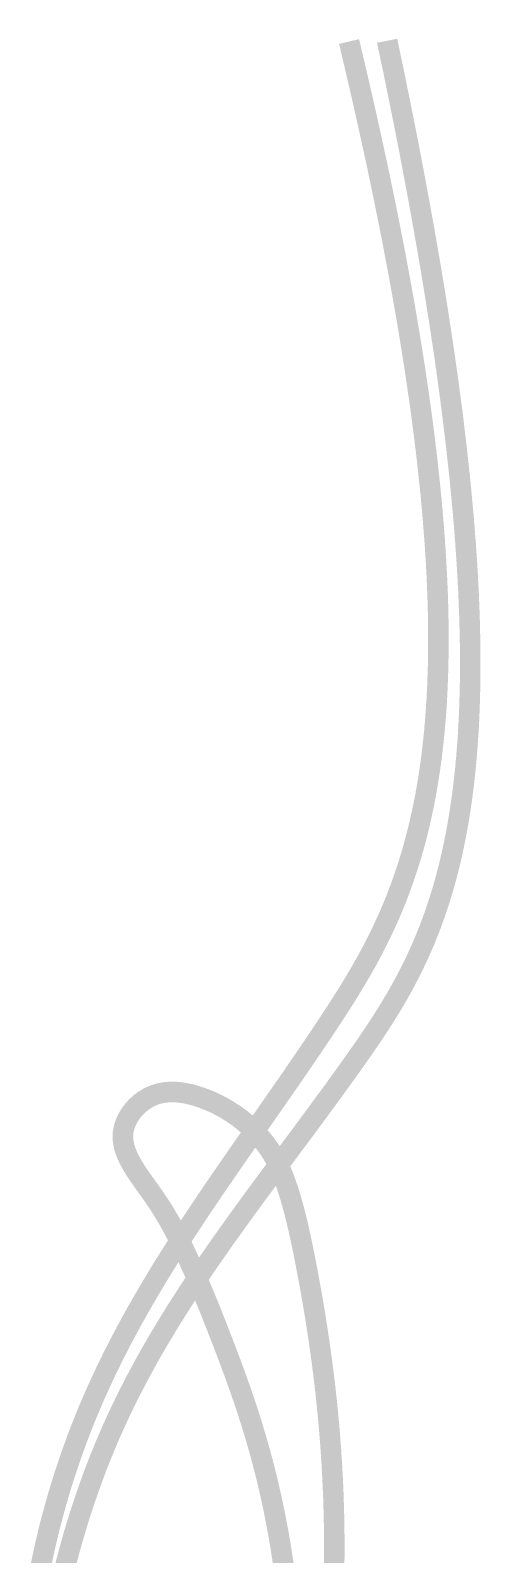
# Model space of a CAD drawing. Header units: inches. Extents: x 2832 to 8547, y -592 to 860.
# Drawn here: x 3587.83 to 3593.3, y 152.65 to 171.19 of the extents above; entities that cross this region are included whole.
import ezdxf

# ---------------------------------------------------------------- set-up
doc = ezdxf.new("R2010")
doc.units = ezdxf.units.IN
doc.header["$LTSCALE"] = 5
doc.header["$MEASUREMENT"] = 0
doc.layers.add('FORM', color=5, linetype='Continuous')

# ---------------------------------------------------------------- blocks, each defined once
blk = doc.blocks.new('VBA_LIFTING_SLING_A')
at = {"const_width": 0.25}
for points in [[(-1.604, 4.506), (-1.594, 4.545), (-1.584, 4.583), (-1.574, 4.621), (-1.564, 4.659), (-1.554, 4.698), (-1.543, 4.736), (-1.532, 4.774), (-1.522, 4.813), (-1.511, 4.851), (-1.5, 4.889), (-1.488, 4.927), (-1.477, 4.966), (-1.465, 5.004), (-1.454, 5.042), (-1.442, 5.08), (-1.43, 5.119), (-1.418, 5.157), (-1.405, 5.195), (-1.393, 5.233), (-1.38, 5.271), (-1.367, 5.309), (-1.354, 5.347), (-1.341, 5.385), (-1.328, 5.423), (-1.315, 5.461), (-1.301, 5.498), (-1.288, 5.536), (-1.274, 5.574), (-1.26, 5.611), (-1.246, 5.649), (-1.232, 5.686), (-1.217, 5.724), (-1.203, 5.761), (-1.188, 5.798), (-1.173, 5.835), (-1.158, 5.872), (-1.143, 5.909), (-1.128, 5.946), (-1.113, 5.983), (-1.097, 6.02), (-1.082, 6.056), (-1.074, 6.074), (-1.066, 6.093), (-1.058, 6.111), (-1.05, 6.129), (-1.042, 6.147), (-1.034, 6.165), (-1.018, 6.201), (-1.001, 6.238), (-0.985, 6.273), (-0.968, 6.309), (-0.952, 6.345), (-0.935, 6.381), (-0.918, 6.416), (-0.901, 6.452), (-0.884, 6.487), (-0.866, 6.522), (-0.849, 6.557), (-0.831, 6.593), (-0.814, 6.628), (-0.796, 6.662), (-0.778, 6.697), (-0.76, 6.732), (-0.742, 6.767), (-0.724, 6.801), (-0.705, 6.836), (-0.687, 6.87), (-0.668, 6.904), (-0.65, 6.938), (-0.631, 6.973), (-0.612, 7.007), (-0.593, 7.041), (-0.574, 7.075), (-0.555, 7.108), (-0.535, 7.142), (-0.516, 7.176), (-0.496, 7.21), (-0.477, 7.243), (-0.457, 7.277), (-0.437, 7.31), (-0.417, 7.343), (-0.397, 7.377), (-0.377, 7.41), (-0.357, 7.443), (-0.337, 7.476), (-0.316, 7.509), (-0.296, 7.542), (-0.275, 7.575), (-0.255, 7.608), (-0.234, 7.641), (-0.213, 7.674), (-0.192, 7.707), (-0.171, 7.739), (-0.15, 7.772), (-0.129, 7.805), (-0.108, 7.837), (-0.087, 7.87), (-0.065, 7.902), (-0.044, 7.935), (-0.022, 7.967), (-0.001, 7.999), (0.021, 8.032), (0.043, 8.064), (0.064, 8.096), (0.086, 8.128), (0.108, 8.16), (0.13, 8.193), (0.152, 8.225), (0.174, 8.257), (0.197, 8.289), (0.219, 8.321), (0.241, 8.353), (0.264, 8.385), (0.286, 8.417), (0.308, 8.449), (0.331, 8.481), (0.354, 8.513), (0.376, 8.544), (0.399, 8.576), (0.422, 8.608), (0.445, 8.64), (0.467, 8.672), (0.49, 8.704), (0.513, 8.735), (0.536, 8.767), (0.559, 8.799), (0.582, 8.831), (0.605, 8.863), (0.652, 8.926), (0.698, 8.99), (0.745, 9.053), (0.792, 9.117), (0.839, 9.18), (0.886, 9.244), (0.933, 9.307), (0.98, 9.371), (1.028, 9.435), (1.075, 9.499), (1.123, 9.563), (1.17, 9.627), (1.218, 9.691), (1.266, 9.755), (1.313, 9.819), (1.361, 9.884), (1.409, 9.949), (1.457, 10.013), (1.481, 10.046), (1.504, 10.078), (1.528, 10.111), (1.552, 10.144), (1.576, 10.176), (1.6, 10.209), (1.624, 10.242), (1.648, 10.274), (1.672, 10.307), (1.695, 10.34), (1.719, 10.373), (1.743, 10.406), (1.767, 10.439), (1.791, 10.472), (1.815, 10.506), (1.838, 10.539), (1.862, 10.572), (1.886, 10.605), (1.91, 10.639), (1.933, 10.672), (1.957, 10.706), (1.981, 10.74), (2.004, 10.773), (2.028, 10.807), (2.051, 10.841), (2.075, 10.875), (2.098, 10.91), (2.11, 10.927), (2.121, 10.944), (2.133, 10.961), (2.145, 10.979), (2.156, 10.996), (2.168, 11.014), (2.179, 11.031), (2.191, 11.049), (2.202, 11.066), (2.214, 11.084), (2.225, 11.101), (2.237, 11.119), (2.248, 11.137), (2.26, 11.155), (2.271, 11.173), (2.282, 11.191), (2.294, 11.209), (2.305, 11.227), (2.316, 11.245), (2.328, 11.263), (2.339, 11.282), (2.35, 11.3), (2.361, 11.319), (2.372, 11.337), (2.383, 11.356), (2.395, 11.375), (2.406, 11.393), (2.417, 11.412), (2.428, 11.431), (2.439, 11.45), (2.449, 11.469), (2.46, 11.489), (2.471, 11.508), (2.482, 11.527), (2.493, 11.547), (2.503, 11.566), (2.514, 11.586), (2.525, 11.606), (2.535, 11.626), (2.546, 11.646), (2.556, 11.666), (2.567, 11.686), (2.577, 11.706), (2.588, 11.727), (2.598, 11.747), (2.608, 11.768), (2.618, 11.788), (2.629, 11.809), (2.639, 11.83), (2.649, 11.851), (2.659, 11.872), (2.669, 11.894), (2.679, 11.915), (2.689, 11.937), (2.699, 11.958), (2.708, 11.98), (2.718, 12.002), (2.728, 12.024), (2.738, 12.046), (2.747, 12.068), (2.757, 12.091), (2.766, 12.113), (2.776, 12.136), (2.785, 12.159), (2.794, 12.182), (2.803, 12.205), (2.813, 12.228), (2.822, 12.252), (2.831, 12.275), (2.84, 12.299), (2.849, 12.323), (2.858, 12.347), (2.866, 12.371), (2.875, 12.395), (2.884, 12.419), (2.892, 12.444), (2.901, 12.469), (2.905, 12.481), (2.91, 12.494), (2.914, 12.506), (2.918, 12.519), (2.922, 12.531), (2.926, 12.544), (2.93, 12.557), (2.935, 12.569), (2.939, 12.582), (2.943, 12.595), (2.947, 12.608), (2.951, 12.621), (2.955, 12.633), (2.959, 12.646), (2.963, 12.659), (2.967, 12.672), (2.971, 12.686), (2.975, 12.699), (2.979, 12.712), (2.983, 12.725), (2.987, 12.738), (2.991, 12.752), (2.995, 12.765), (2.998, 12.778), (3.002, 12.792), (3.006, 12.805), (3.01, 12.819), (3.014, 12.832), (3.017, 12.846), (3.021, 12.86), (3.025, 12.873), (3.028, 12.887), (3.032, 12.901), (3.036, 12.915), (3.039, 12.929), (3.043, 12.943), (3.047, 12.956), (3.05, 12.971), (3.054, 12.985), (3.057, 12.999), (3.061, 13.013), (3.064, 13.027), (3.068, 13.041), (3.071, 13.056), (3.075, 13.07), (3.078, 13.084), (3.082, 13.099), (3.085, 13.113), (3.088, 13.128), (3.092, 13.142), (3.095, 13.157), (3.098, 13.172), (3.102, 13.187), (3.105, 13.201), (3.108, 13.216), (3.111, 13.231), (3.114, 13.246), (3.118, 13.261), (3.121, 13.276), (3.124, 13.291), (3.127, 13.306), (3.13, 13.321), (3.133, 13.337), (3.136, 13.352), (3.139, 13.367), (3.142, 13.383), (3.145, 13.398), (3.148, 13.414), (3.151, 13.429), (3.154, 13.445), (3.157, 13.461), (3.16, 13.476), (3.163, 13.492), (3.165, 13.508), (3.168, 13.524), (3.171, 13.54), (3.174, 13.556), (3.176, 13.572), (3.179, 13.588), (3.182, 13.604), (3.185, 13.62), (3.187, 13.636), (3.19, 13.653), (3.192, 13.669), (3.195, 13.685), (3.197, 13.702), (3.2, 13.718), (3.202, 13.735), (3.205, 13.752), (3.207, 13.768), (3.21, 13.785), (3.212, 13.802), (3.215, 13.819), (3.217, 13.836), (3.219, 13.853), (3.222, 13.87), (3.224, 13.887), (3.226, 13.904), (3.228, 13.921), (3.231, 13.939), (3.233, 13.956), (3.235, 13.973), (3.237, 13.991), (3.239, 14.008), (3.241, 14.026), (3.243, 14.043), (3.245, 14.061), (3.247, 14.079), (3.249, 14.097), (3.251, 14.115), (3.253, 14.133), (3.255, 14.151), (3.257, 14.169), (3.259, 14.187), (3.261, 14.205), (3.262, 14.223), (3.264, 14.241), (3.266, 14.26), (3.268, 14.278), (3.269, 14.297), (3.271, 14.315), (3.273, 14.334), (3.274, 14.352), (3.276, 14.371), (3.277, 14.39), (3.279, 14.409), (3.28, 14.428), (3.282, 14.447), (3.283, 14.466), (3.285, 14.485), (3.286, 14.504), (3.287, 14.523), (3.289, 14.543), (3.29, 14.562), (3.291, 14.581), (3.293, 14.601), (3.294, 14.62), (3.295, 14.64), (3.296, 14.66), (3.297, 14.68), (3.299, 14.699), (3.3, 14.719), (3.301, 14.739), (3.302, 14.759), (3.303, 14.779), (3.304, 14.8), (3.305, 14.82), (3.306, 14.84), (3.306, 14.86), (3.307, 14.881), (3.308, 14.901), (3.309, 14.922), (3.31, 14.943), (3.311, 14.963), (3.311, 14.984), (3.312, 15.005), (3.313, 15.026), (3.313, 15.047), (3.314, 15.068), (3.314, 15.089), (3.315, 15.11), (3.315, 15.131), (3.316, 15.153), (3.316, 15.174), (3.317, 15.196), (3.317, 15.217), (3.318, 15.239), (3.318, 15.261), (3.318, 15.282), (3.318, 15.304), (3.319, 15.326), (3.319, 15.348), (3.319, 15.37), (3.319, 15.392), (3.319, 15.414), (3.319, 15.437), (3.319, 15.459), (3.319, 15.481), (3.319, 15.504), (3.319, 15.526), (3.319, 15.549), (3.319, 15.572), (3.319, 15.594), (3.319, 15.617), (3.319, 15.64), (3.318, 15.663), (3.318, 15.686), (3.318, 15.709), (3.318, 15.733), (3.317, 15.756), (3.317, 15.779), (3.316, 15.803), (3.316, 15.826), (3.315, 15.85), (3.315, 15.874), (3.314, 15.897), (3.314, 15.921), (3.313, 15.945), (3.313, 15.969), (3.312, 15.993), (3.311, 16.017), (3.31, 16.042), (3.31, 16.066), (3.309, 16.09), (3.308, 16.115), (3.307, 16.139), (3.306, 16.164), (3.305, 16.189), (3.304, 16.213), (3.303, 16.238), (3.302, 16.263), (3.301, 16.288), (3.3, 16.313), (3.299, 16.338), (3.298, 16.364), (3.296, 16.389), (3.295, 16.414), (3.294, 16.44), (3.292, 16.465), (3.291, 16.491), (3.29, 16.517), (3.288, 16.543), (3.287, 16.569), (3.285, 16.595), (3.284, 16.621), (3.282, 16.647), (3.281, 16.673), (3.279, 16.699), (3.277, 16.726), (3.276, 16.752), (3.274, 16.779), (3.272, 16.805), (3.27, 16.832), (3.268, 16.859), (3.266, 16.886), (3.264, 16.913), (3.263, 16.94), (3.261, 16.967), (3.258, 16.994), (3.256, 17.021), (3.254, 17.049), (3.252, 17.076), (3.25, 17.104), (3.248, 17.132), (3.246, 17.159), (3.243, 17.187), (3.241, 17.215), (3.239, 17.243), (3.236, 17.271), (3.234, 17.299), (3.231, 17.328), (3.229, 17.356), (3.226, 17.384), (3.224, 17.413), (3.221, 17.442), (3.218, 17.47), (3.216, 17.499), (3.213, 17.528), (3.21, 17.557), (3.207, 17.586), (3.204, 17.615), (3.201, 17.644), (3.199, 17.674), (3.196, 17.703), (3.193, 17.733), (3.19, 17.762), (3.186, 17.792), (3.183, 17.822), (3.18, 17.851), (3.177, 17.881), (3.174, 17.911), (3.17, 17.942), (3.167, 17.972), (3.164, 18.002), (3.16, 18.033), (3.157, 18.063), (3.154, 18.094), (3.15, 18.124), (3.146, 18.155), (3.143, 18.186), (3.139, 18.217), (3.136, 18.248), (3.132, 18.279), (3.128, 18.31), (3.124, 18.342), (3.12, 18.373), (3.117, 18.405), (3.113, 18.436), (3.109, 18.468), (3.105, 18.5), (3.101, 18.532), (3.097, 18.564), (3.093, 18.596), (3.088, 18.628), (3.084, 18.66), (3.08, 18.693), (3.076, 18.725), (3.071, 18.758), (3.067, 18.79), (3.063, 18.823), (3.058, 18.856), (3.054, 18.889), (3.049, 18.922), (3.045, 18.955), (3.04, 18.988), (3.035, 19.022), (3.031, 19.055), (3.026, 19.089), (3.021, 19.122), (3.016, 19.156), (3.012, 19.19), (3.007, 19.224), (3.002, 19.258), (2.997, 19.292), (2.992, 19.326), (2.987, 19.361), (2.982, 19.395), (2.976, 19.43), (2.971, 19.464), (2.966, 19.499), (2.961, 19.534), (2.955, 19.569), (2.95, 19.604), (2.945, 19.639), (2.939, 19.674), (2.934, 19.709), (2.928, 19.745), (2.922, 19.78), (2.917, 19.816), (2.911, 19.852), (2.905, 19.888), (2.9, 19.923), (2.894, 19.96), (2.888, 19.996), (2.882, 20.032), (2.876, 20.068), (2.87, 20.105), (2.864, 20.141), (2.858, 20.178), (2.852, 20.215), (2.846, 20.252), (2.84, 20.289), (2.833, 20.326), (2.827, 20.363), (2.821, 20.4), (2.814, 20.438), (2.808, 20.475), (2.801, 20.513), (2.795, 20.55), (2.788, 20.588), (2.782, 20.626), (2.775, 20.664), (2.768, 20.702), (2.762, 20.741), (2.755, 20.779), (2.748, 20.817), (2.741, 20.856), (2.734, 20.895), (2.727, 20.933), (2.72, 20.972), (2.713, 21.011), (2.706, 21.05), (2.699, 21.09), (2.692, 21.129), (2.684, 21.168), (2.677, 21.208), (2.67, 21.248), (2.662, 21.287), (2.655, 21.327), (2.648, 21.367), (2.64, 21.407), (2.632, 21.448), (2.625, 21.488), (2.617, 21.528), (2.609, 21.569), (2.602, 21.609), (2.594, 21.65), (2.586, 21.691), (2.578, 21.732), (2.57, 21.773), (2.562, 21.814), (2.554, 21.856), (2.546, 21.897), (2.538, 21.939), (2.53, 21.98), (2.521, 22.022), (2.513, 22.064), (2.505, 22.106), (2.496, 22.148), (2.488, 22.19), (2.479, 22.233), (2.471, 22.275), (2.462, 22.318), (2.454, 22.36), (2.445, 22.403), (2.436, 22.446), (2.427, 22.489), (2.419, 22.532), (2.41, 22.575), (2.401, 22.619), (2.392, 22.662), (2.383, 22.706), (2.374, 22.749), (2.365, 22.793), (2.355, 22.837), (2.346, 22.881), (2.337, 22.925), (2.327, 22.97), (2.318, 23.014), (2.309, 23.059)], [(-1.904, 4.497), (-1.9, 4.518), (-1.895, 4.538), (-1.891, 4.558), (-1.887, 4.578), (-1.883, 4.598), (-1.879, 4.619), (-1.874, 4.639), (-1.87, 4.659), (-1.866, 4.679), (-1.861, 4.699), (-1.857, 4.719), (-1.852, 4.74), (-1.848, 4.76), (-1.843, 4.78), (-1.838, 4.8), (-1.834, 4.82), (-1.829, 4.84), (-1.824, 4.86), (-1.819, 4.88), (-1.815, 4.901), (-1.81, 4.921), (-1.805, 4.941), (-1.8, 4.961), (-1.795, 4.981), (-1.79, 5.001), (-1.784, 5.021), (-1.779, 5.041), (-1.774, 5.061), (-1.769, 5.081), (-1.763, 5.101), (-1.758, 5.121), (-1.747, 5.161), (-1.736, 5.201), (-1.725, 5.241), (-1.714, 5.281), (-1.702, 5.321), (-1.691, 5.361), (-1.679, 5.401), (-1.667, 5.441), (-1.655, 5.48), (-1.643, 5.52), (-1.63, 5.559), (-1.618, 5.599), (-1.605, 5.638), (-1.592, 5.678), (-1.579, 5.717), (-1.566, 5.756), (-1.552, 5.795), (-1.539, 5.835), (-1.525, 5.874), (-1.511, 5.912), (-1.497, 5.951), (-1.483, 5.99), (-1.469, 6.029), (-1.462, 6.048), (-1.455, 6.067), (-1.447, 6.087), (-1.44, 6.106), (-1.433, 6.125), (-1.425, 6.144), (-1.418, 6.164), (-1.41, 6.183), (-1.403, 6.202), (-1.395, 6.221), (-1.388, 6.24), (-1.38, 6.259), (-1.373, 6.278), (-1.365, 6.297), (-1.357, 6.316), (-1.349, 6.335), (-1.342, 6.354), (-1.334, 6.373), (-1.326, 6.392), (-1.318, 6.411), (-1.31, 6.429), (-1.302, 6.448), (-1.286, 6.486), (-1.27, 6.523), (-1.254, 6.561), (-1.237, 6.598), (-1.221, 6.635), (-1.204, 6.672), (-1.187, 6.709), (-1.171, 6.746), (-1.153, 6.783), (-1.136, 6.819), (-1.119, 6.856), (-1.102, 6.892), (-1.084, 6.929), (-1.066, 6.965), (-1.048, 7.001), (-1.031, 7.037), (-1.013, 7.074), (-0.994, 7.11), (-0.976, 7.145), (-0.958, 7.181), (-0.939, 7.217), (-0.921, 7.253), (-0.902, 7.288), (-0.883, 7.324), (-0.864, 7.36), (-0.845, 7.395), (-0.826, 7.43), (-0.807, 7.466), (-0.787, 7.501), (-0.768, 7.536), (-0.748, 7.571), (-0.728, 7.606), (-0.709, 7.641), (-0.689, 7.676), (-0.669, 7.711), (-0.649, 7.746), (-0.628, 7.78), (-0.608, 7.815), (-0.588, 7.85), (-0.567, 7.884), (-0.547, 7.919), (-0.526, 7.953), (-0.506, 7.988), (-0.485, 8.022), (-0.464, 8.057), (-0.443, 8.091), (-0.422, 8.125), (-0.401, 8.16), (-0.379, 8.194), (-0.358, 8.228), (-0.337, 8.262), (-0.315, 8.296), (-0.294, 8.33), (-0.272, 8.364), (-0.251, 8.398), (-0.229, 8.432), (-0.207, 8.466), (-0.185, 8.5), (-0.163, 8.534), (-0.141, 8.568), (-0.119, 8.602), (-0.097, 8.636), (-0.075, 8.669), (-0.052, 8.703), (-0.03, 8.737), (-0.008, 8.771), (0.015, 8.805), (0.037, 8.838), (0.06, 8.872), (0.083, 8.906), (0.105, 8.939), (0.128, 8.973), (0.151, 9.007), (0.174, 9.04), (0.196, 9.074), (0.219, 9.108), (0.242, 9.141), (0.265, 9.175), (0.288, 9.209), (0.312, 9.242), (0.358, 9.31), (0.404, 9.377), (0.451, 9.445), (0.498, 9.512), (0.545, 9.58), (0.592, 9.647), (0.639, 9.715), (0.686, 9.783), (0.734, 9.85), (0.781, 9.918), (0.829, 9.986), (0.876, 10.055), (0.924, 10.123), (0.972, 10.192), (1.019, 10.26), (1.043, 10.295), (1.067, 10.329), (1.091, 10.363), (1.115, 10.398), (1.139, 10.433), (1.163, 10.467), (1.186, 10.502), (1.21, 10.537), (1.234, 10.571), (1.258, 10.606), (1.282, 10.641), (1.306, 10.676), (1.33, 10.711), (1.353, 10.746), (1.377, 10.781), (1.401, 10.816), (1.425, 10.852), (1.449, 10.887), (1.472, 10.922), (1.496, 10.958), (1.52, 10.993), (1.544, 11.029), (1.567, 11.065), (1.591, 11.1), (1.615, 11.136), (1.638, 11.172), (1.662, 11.208), (1.685, 11.244), (1.709, 11.281), (1.732, 11.317), (1.756, 11.353), (1.767, 11.372), (1.779, 11.39), (1.791, 11.409), (1.802, 11.427), (1.814, 11.446), (1.825, 11.464), (1.837, 11.483), (1.849, 11.501), (1.86, 11.52), (1.871, 11.539), (1.883, 11.558), (1.894, 11.577), (1.906, 11.595), (1.917, 11.614), (1.929, 11.634), (1.94, 11.653), (1.951, 11.672), (1.962, 11.691), (1.974, 11.71), (1.985, 11.73), (1.996, 11.749), (2.007, 11.769), (2.018, 11.788), (2.029, 11.808), (2.041, 11.828), (2.052, 11.847), (2.063, 11.867), (2.074, 11.887), (2.084, 11.907), (2.095, 11.927), (2.106, 11.948), (2.117, 11.968), (2.128, 11.988), (2.138, 12.009), (2.149, 12.029), (2.16, 12.05), (2.17, 12.071), (2.181, 12.091), (2.191, 12.112), (2.202, 12.133), (2.212, 12.155), (2.223, 12.176), (2.233, 12.197), (2.243, 12.218), (2.254, 12.24), (2.264, 12.262), (2.274, 12.283), (2.284, 12.305), (2.294, 12.327), (2.304, 12.349), (2.314, 12.371), (2.324, 12.393), (2.334, 12.416), (2.344, 12.438), (2.353, 12.461), (2.363, 12.484), (2.373, 12.506), (2.382, 12.529), (2.392, 12.553), (2.401, 12.576), (2.411, 12.599), (2.42, 12.623), (2.429, 12.646), (2.438, 12.67), (2.447, 12.694), (2.457, 12.718), (2.466, 12.742), (2.475, 12.766), (2.483, 12.79), (2.492, 12.815), (2.501, 12.84), (2.51, 12.864), (2.518, 12.889), (2.527, 12.914), (2.535, 12.94), (2.544, 12.965), (2.552, 12.991), (2.56, 13.016), (2.569, 13.042), (2.577, 13.068), (2.585, 13.094), (2.589, 13.107), (2.593, 13.12), (2.597, 13.134), (2.601, 13.147), (2.605, 13.16), (2.609, 13.174), (2.613, 13.187), (2.616, 13.2), (2.62, 13.214), (2.624, 13.227), (2.628, 13.241), (2.632, 13.254), (2.636, 13.268), (2.639, 13.282), (2.643, 13.295), (2.647, 13.309), (2.65, 13.323), (2.654, 13.336), (2.658, 13.35), (2.661, 13.364), (2.665, 13.378), (2.669, 13.392), (2.672, 13.406), (2.676, 13.42), (2.679, 13.434), (2.683, 13.448), (2.686, 13.463), (2.69, 13.477), (2.693, 13.491), (2.697, 13.505), (2.7, 13.52), (2.704, 13.534), (2.707, 13.549), (2.71, 13.563), (2.714, 13.578), (2.717, 13.592), (2.72, 13.607), (2.723, 13.622), (2.727, 13.636), (2.73, 13.651), (2.733, 13.666), (2.736, 13.681), (2.739, 13.696), (2.743, 13.711), (2.746, 13.726), (2.749, 13.741), (2.752, 13.756), (2.755, 13.771), (2.758, 13.786), (2.761, 13.801), (2.764, 13.817), (2.767, 13.832), (2.77, 13.847), (2.773, 13.863), (2.776, 13.878), (2.778, 13.894), (2.781, 13.909), (2.784, 13.925), (2.787, 13.941), (2.79, 13.956), (2.792, 13.972), (2.795, 13.988), (2.798, 14.004), (2.801, 14.02), (2.803, 14.036), (2.806, 14.052), (2.808, 14.068), (2.811, 14.084), (2.814, 14.1), (2.816, 14.116), (2.819, 14.132), (2.821, 14.149), (2.823, 14.165), (2.826, 14.181), (2.828, 14.198), (2.831, 14.214), (2.833, 14.231), (2.835, 14.248), (2.838, 14.264), (2.84, 14.281), (2.842, 14.298), (2.844, 14.315), (2.847, 14.332), (2.849, 14.349), (2.851, 14.365), (2.853, 14.383), (2.855, 14.4), (2.857, 14.417), (2.859, 14.434), (2.861, 14.451), (2.863, 14.469), (2.865, 14.486), (2.867, 14.503), (2.869, 14.521), (2.871, 14.538), (2.873, 14.556), (2.875, 14.574), (2.877, 14.591), (2.878, 14.609), (2.88, 14.627), (2.882, 14.645), (2.884, 14.663), (2.885, 14.681), (2.887, 14.699), (2.888, 14.717), (2.89, 14.735), (2.892, 14.753), (2.893, 14.772), (2.895, 14.79), (2.896, 14.808), (2.898, 14.827), (2.899, 14.845), (2.9, 14.864), (2.902, 14.882), (2.903, 14.901), (2.904, 14.92), (2.906, 14.939), (2.907, 14.957), (2.908, 14.976), (2.909, 14.995), (2.911, 15.014), (2.912, 15.033), (2.913, 15.053), (2.914, 15.072), (2.915, 15.091), (2.916, 15.11), (2.917, 15.13), (2.918, 15.149), (2.919, 15.169), (2.92, 15.188), (2.921, 15.208), (2.921, 15.228), (2.922, 15.248), (2.923, 15.267), (2.924, 15.287), (2.924, 15.307), (2.925, 15.327), (2.926, 15.347), (2.926, 15.367), (2.927, 15.388), (2.928, 15.408), (2.928, 15.428), (2.929, 15.449), (2.929, 15.469), (2.93, 15.49), (2.93, 15.51), (2.93, 15.531), (2.931, 15.552), (2.931, 15.572), (2.931, 15.593), (2.932, 15.614), (2.932, 15.635), (2.932, 15.656), (2.932, 15.677), (2.932, 15.698), (2.932, 15.72), (2.932, 15.741), (2.932, 15.762), (2.932, 15.784), (2.932, 15.805), (2.932, 15.827), (2.932, 15.848), (2.932, 15.87), (2.932, 15.892), (2.932, 15.914), (2.932, 15.936), (2.931, 15.958), (2.931, 15.98), (2.931, 16.002), (2.93, 16.024), (2.93, 16.046), (2.93, 16.069), (2.929, 16.091), (2.929, 16.113), (2.928, 16.136), (2.927, 16.158), (2.927, 16.181), (2.926, 16.204), (2.926, 16.227), (2.925, 16.25), (2.924, 16.272), (2.923, 16.295), (2.923, 16.319), (2.922, 16.342), (2.921, 16.365), (2.92, 16.388), (2.919, 16.412), (2.918, 16.435), (2.917, 16.459), (2.916, 16.482), (2.915, 16.506), (2.914, 16.53), (2.913, 16.553), (2.912, 16.577), (2.91, 16.601), (2.909, 16.625), (2.908, 16.649), (2.906, 16.673), (2.905, 16.698), (2.904, 16.722), (2.902, 16.746), (2.901, 16.771), (2.899, 16.795), (2.898, 16.82), (2.896, 16.845), (2.895, 16.869), (2.893, 16.894), (2.891, 16.919), (2.889, 16.944), (2.888, 16.969), (2.886, 16.994), (2.884, 17.02), (2.882, 17.045), (2.88, 17.07), (2.878, 17.096), (2.876, 17.121), (2.874, 17.147), (2.872, 17.172), (2.87, 17.198), (2.868, 17.224), (2.866, 17.25), (2.864, 17.276), (2.861, 17.302), (2.859, 17.328), (2.857, 17.354), (2.854, 17.38), (2.852, 17.407), (2.85, 17.433), (2.847, 17.46), (2.845, 17.486), (2.842, 17.513), (2.84, 17.54), (2.837, 17.567), (2.834, 17.594), (2.832, 17.621), (2.829, 17.648), (2.826, 17.675), (2.823, 17.702), (2.82, 17.729), (2.817, 17.757), (2.814, 17.784), (2.811, 17.812), (2.808, 17.84), (2.805, 17.867), (2.802, 17.895), (2.799, 17.923), (2.796, 17.951), (2.793, 17.979), (2.789, 18.007), (2.786, 18.035), (2.783, 18.064), (2.779, 18.092), (2.776, 18.12), (2.773, 18.149), (2.769, 18.178), (2.766, 18.206), (2.762, 18.235), (2.758, 18.264), (2.755, 18.293), (2.751, 18.322), (2.747, 18.351), (2.743, 18.38), (2.74, 18.41), (2.736, 18.439), (2.732, 18.469), (2.728, 18.498), (2.724, 18.528), (2.72, 18.558), (2.716, 18.587), (2.712, 18.617), (2.707, 18.647), (2.703, 18.677), (2.699, 18.708), (2.695, 18.738), (2.69, 18.768), (2.686, 18.799), (2.681, 18.829), (2.677, 18.86), (2.672, 18.89), (2.668, 18.921), (2.663, 18.952), (2.659, 18.983), (2.654, 19.014), (2.649, 19.045), (2.645, 19.076), (2.64, 19.108), (2.635, 19.139), (2.63, 19.171), (2.625, 19.202), (2.62, 19.234), (2.615, 19.265), (2.61, 19.297), (2.605, 19.329), (2.6, 19.361), (2.594, 19.393), (2.589, 19.426), (2.584, 19.458), (2.579, 19.49), (2.573, 19.523), (2.568, 19.555), (2.562, 19.588), (2.557, 19.621), (2.551, 19.654), (2.546, 19.687), (2.54, 19.72), (2.534, 19.753), (2.529, 19.786), (2.523, 19.819), (2.517, 19.853), (2.511, 19.886), (2.505, 19.92), (2.499, 19.953), (2.493, 19.987), (2.487, 20.021), (2.481, 20.055), (2.475, 20.089), (2.469, 20.123), (2.462, 20.157), (2.456, 20.192), (2.45, 20.226), (2.443, 20.261), (2.437, 20.295), (2.43, 20.33), (2.424, 20.365), (2.417, 20.4), (2.411, 20.435), (2.404, 20.47), (2.397, 20.505), (2.391, 20.54), (2.384, 20.576), (2.377, 20.611), (2.37, 20.647), (2.363, 20.682), (2.356, 20.718), (2.349, 20.754), (2.342, 20.79), (2.335, 20.826), (2.328, 20.862), (2.32, 20.898), (2.313, 20.935), (2.306, 20.971), (2.298, 21.008), (2.291, 21.045), (2.283, 21.081), (2.276, 21.118), (2.268, 21.155), (2.261, 21.192), (2.253, 21.229), (2.245, 21.267), (2.237, 21.304), (2.23, 21.341), (2.222, 21.379), (2.214, 21.417), (2.206, 21.454), (2.198, 21.492), (2.19, 21.53), (2.182, 21.568), (2.174, 21.606), (2.165, 21.645), (2.157, 21.683), (2.149, 21.721), (2.14, 21.76), (2.132, 21.799), (2.123, 21.837), (2.115, 21.876), (2.106, 21.915), (2.098, 21.954), (2.089, 21.994), (2.08, 22.033), (2.072, 22.072), (2.063, 22.112), (2.054, 22.151), (2.045, 22.191), (2.036, 22.231), (2.027, 22.271), (2.018, 22.311), (2.009, 22.351), (2, 22.391), (1.99, 22.432), (1.981, 22.472), (1.972, 22.513), (1.962, 22.553), (1.953, 22.594), (1.943, 22.635), (1.934, 22.676), (1.924, 22.717), (1.915, 22.758), (1.905, 22.799), (1.895, 22.841), (1.885, 22.882), (1.875, 22.924), (1.866, 22.966), (1.856, 23.007), (1.846, 23.049)], [(1.049, 4.505), (1.046, 4.528), (1.043, 4.55), (1.039, 4.573), (1.036, 4.596), (1.032, 4.618), (1.029, 4.641), (1.025, 4.663), (1.022, 4.686), (1.018, 4.708), (1.015, 4.73), (1.011, 4.752), (1.008, 4.774), (1.004, 4.796), (1, 4.818), (0.996, 4.84), (0.993, 4.861), (0.989, 4.883), (0.985, 4.905), (0.981, 4.926), (0.977, 4.947), (0.973, 4.969), (0.969, 4.99), (0.965, 5.011), (0.961, 5.032), (0.957, 5.053), (0.953, 5.074), (0.949, 5.095), (0.945, 5.116), (0.941, 5.136), (0.937, 5.157), (0.933, 5.178), (0.928, 5.198), (0.924, 5.218), (0.92, 5.239), (0.916, 5.259), (0.911, 5.279), (0.907, 5.299), (0.903, 5.319), (0.898, 5.339), (0.894, 5.359), (0.889, 5.379), (0.885, 5.398), (0.88, 5.418), (0.876, 5.438), (0.871, 5.457), (0.867, 5.476), (0.862, 5.496), (0.858, 5.515), (0.853, 5.534), (0.849, 5.553), (0.844, 5.572), (0.839, 5.591), (0.835, 5.61), (0.83, 5.629), (0.825, 5.648), (0.821, 5.666), (0.816, 5.685), (0.811, 5.703), (0.806, 5.722), (0.801, 5.74), (0.797, 5.758), (0.792, 5.777), (0.787, 5.795), (0.782, 5.813), (0.777, 5.831), (0.773, 5.849), (0.768, 5.867), (0.763, 5.885), (0.758, 5.902), (0.753, 5.92), (0.748, 5.938), (0.743, 5.955), (0.738, 5.972), (0.733, 5.99), (0.728, 6.007), (0.723, 6.024), (0.718, 6.042), (0.713, 6.059), (0.708, 6.076), (0.703, 6.093), (0.698, 6.109), (0.693, 6.126), (0.688, 6.143), (0.683, 6.16), (0.678, 6.176), (0.673, 6.193), (0.668, 6.209), (0.663, 6.226), (0.658, 6.242), (0.653, 6.258), (0.648, 6.275), (0.642, 6.291), (0.637, 6.307), (0.632, 6.323), (0.627, 6.339), (0.622, 6.355), (0.617, 6.37), (0.612, 6.386), (0.607, 6.402), (0.602, 6.417), (0.597, 6.433), (0.591, 6.448), (0.586, 6.464), (0.581, 6.479), (0.576, 6.494), (0.571, 6.51), (0.566, 6.525), (0.561, 6.54), (0.556, 6.555), (0.55, 6.57), (0.545, 6.585), (0.54, 6.599), (0.535, 6.614), (0.53, 6.629), (0.525, 6.643), (0.52, 6.658), (0.515, 6.673), (0.51, 6.687), (0.505, 6.701), (0.5, 6.716), (0.494, 6.73), (0.489, 6.744), (0.484, 6.758), (0.479, 6.772), (0.474, 6.786), (0.469, 6.8), (0.464, 6.814), (0.459, 6.828), (0.454, 6.842), (0.449, 6.855), (0.444, 6.869), (0.439, 6.882), (0.434, 6.896), (0.429, 6.909), (0.424, 6.923), (0.419, 6.936), (0.414, 6.949), (0.41, 6.963), (0.405, 6.976), (0.4, 6.989), (0.395, 7.002), (0.39, 7.015), (0.385, 7.028), (0.38, 7.04), (0.376, 7.053), (0.371, 7.066), (0.366, 7.079), (0.361, 7.091), (0.356, 7.104), (0.352, 7.116), (0.347, 7.129), (0.342, 7.141), (0.337, 7.153), (0.333, 7.166), (0.328, 7.178), (0.323, 7.19), (0.319, 7.202), (0.314, 7.214), (0.31, 7.226), (0.305, 7.238), (0.3, 7.25), (0.296, 7.262), (0.291, 7.273), (0.287, 7.285), (0.282, 7.297), (0.278, 7.308), (0.273, 7.32), (0.269, 7.331), (0.264, 7.343), (0.26, 7.354), (0.256, 7.365), (0.251, 7.376), (0.247, 7.388), (0.243, 7.399), (0.238, 7.41), (0.234, 7.421), (0.23, 7.432), (0.225, 7.443), (0.221, 7.454), (0.217, 7.464), (0.212, 7.475), (0.208, 7.486), (0.204, 7.496), (0.2, 7.507), (0.196, 7.518), (0.191, 7.528), (0.187, 7.539), (0.183, 7.549), (0.179, 7.559), (0.175, 7.57), (0.171, 7.58), (0.167, 7.59), (0.163, 7.6), (0.159, 7.61), (0.155, 7.62), (0.151, 7.63), (0.147, 7.64), (0.143, 7.65), (0.139, 7.66), (0.135, 7.67), (0.131, 7.679), (0.127, 7.689), (0.123, 7.699), (0.119, 7.708), (0.115, 7.718), (0.111, 7.727), (0.107, 7.737), (0.103, 7.746), (0.1, 7.755), (0.096, 7.765), (0.092, 7.774), (0.088, 7.783), (0.084, 7.792), (0.081, 7.801), (0.077, 7.81), (0.073, 7.819), (0.069, 7.828), (0.066, 7.837), (0.062, 7.846), (0.058, 7.855), (0.055, 7.864), (0.051, 7.872), (0.047, 7.881), (0.044, 7.89), (0.04, 7.898), (0.037, 7.907), (0.033, 7.915), (0.029, 7.924), (0.026, 7.932), (0.022, 7.94), (0.019, 7.949), (0.015, 7.957), (0.012, 7.965), (0.008, 7.973), (0.005, 7.982), (0.001, 7.99), (-0.002, 7.998), (-0.006, 8.006), (-0.009, 8.014), (-0.013, 8.022), (-0.016, 8.029), (-0.019, 8.037), (-0.023, 8.045), (-0.026, 8.053), (-0.03, 8.061), (-0.033, 8.068), (-0.036, 8.076), (-0.04, 8.083), (-0.043, 8.091), (-0.046, 8.099), (-0.049, 8.106), (-0.053, 8.113), (-0.056, 8.121), (-0.059, 8.128), (-0.063, 8.135), (-0.066, 8.143), (-0.069, 8.15), (-0.072, 8.157), (-0.075, 8.164), (-0.079, 8.171), (-0.082, 8.178), (-0.085, 8.185), (-0.088, 8.192), (-0.091, 8.199), (-0.094, 8.206), (-0.097, 8.213), (-0.101, 8.22), (-0.104, 8.227), (-0.107, 8.234), (-0.11, 8.24), (-0.113, 8.247), (-0.116, 8.254), (-0.119, 8.26), (-0.122, 8.267), (-0.125, 8.273), (-0.128, 8.28), (-0.131, 8.286), (-0.134, 8.293), (-0.137, 8.299), (-0.14, 8.305), (-0.143, 8.312), (-0.146, 8.318), (-0.149, 8.324), (-0.152, 8.33), (-0.155, 8.337), (-0.158, 8.343), (-0.16, 8.349), (-0.163, 8.355), (-0.166, 8.361), (-0.169, 8.367), (-0.172, 8.373), (-0.175, 8.379), (-0.178, 8.385), (-0.18, 8.391), (-0.183, 8.396), (-0.186, 8.402), (-0.189, 8.408), (-0.192, 8.414), (-0.194, 8.419), (-0.197, 8.425), (-0.2, 8.431), (-0.203, 8.436), (-0.206, 8.442), (-0.208, 8.448), (-0.211, 8.453), (-0.214, 8.459), (-0.216, 8.464), (-0.219, 8.469), (-0.222, 8.475), (-0.224, 8.48), (-0.227, 8.485), (-0.23, 8.491), (-0.232, 8.496), (-0.235, 8.501), (-0.238, 8.506), (-0.24, 8.512), (-0.243, 8.517), (-0.246, 8.522), (-0.248, 8.527), (-0.251, 8.532), (-0.253, 8.537), (-0.256, 8.542), (-0.259, 8.547), (-0.261, 8.552), (-0.264, 8.557), (-0.266, 8.562), (-0.269, 8.567), (-0.271, 8.572), (-0.274, 8.576), (-0.276, 8.581), (-0.279, 8.586), (-0.281, 8.591), (-0.284, 8.595), (-0.286, 8.6), (-0.289, 8.605), (-0.291, 8.609), (-0.294, 8.614), (-0.299, 8.623), (-0.304, 8.632), (-0.308, 8.641), (-0.313, 8.65), (-0.318, 8.658), (-0.323, 8.667), (-0.328, 8.676), (-0.332, 8.684), (-0.337, 8.692), (-0.342, 8.701), (-0.346, 8.709), (-0.351, 8.717), (-0.355, 8.725), (-0.36, 8.733), (-0.365, 8.741), (-0.369, 8.748), (-0.374, 8.756), (-0.378, 8.764), (-0.382, 8.771), (-0.387, 8.779), (-0.391, 8.786), (-0.396, 8.793), (-0.4, 8.8), (-0.404, 8.808), (-0.409, 8.815), (-0.413, 8.822), (-0.417, 8.829), (-0.422, 8.835), (-0.426, 8.842), (-0.43, 8.849), (-0.434, 8.856), (-0.438, 8.862), (-0.443, 8.869), (-0.447, 8.875), (-0.451, 8.882), (-0.455, 8.888), (-0.459, 8.895), (-0.463, 8.901), (-0.467, 8.907), (-0.472, 8.913), (-0.476, 8.92), (-0.48, 8.926), (-0.484, 8.932), (-0.488, 8.938), (-0.492, 8.944), (-0.496, 8.95), (-0.5, 8.956), (-0.504, 8.961), (-0.508, 8.967), (-0.512, 8.973), (-0.516, 8.979), (-0.52, 8.985), (-0.524, 8.99), (-0.528, 8.996), (-0.532, 9.002), (-0.539, 9.013), (-0.547, 9.024), (-0.555, 9.035), (-0.563, 9.046), (-0.571, 9.057), (-0.578, 9.068), (-0.586, 9.079), (-0.602, 9.1), (-0.617, 9.122), (-0.633, 9.144), (-0.648, 9.165), (-0.664, 9.187), (-0.671, 9.198), (-0.679, 9.209), (-0.687, 9.22), (-0.694, 9.231), (-0.702, 9.242), (-0.709, 9.252), (-0.717, 9.263), (-0.724, 9.274), (-0.731, 9.285), (-0.739, 9.296), (-0.746, 9.307), (-0.753, 9.318), (-0.76, 9.329), (-0.766, 9.34), (-0.773, 9.351), (-0.777, 9.357), (-0.78, 9.362), (-0.783, 9.368), (-0.786, 9.373), (-0.79, 9.379), (-0.793, 9.384), (-0.796, 9.39), (-0.799, 9.395), (-0.802, 9.401), (-0.805, 9.406), (-0.808, 9.412), (-0.811, 9.417), (-0.814, 9.423), (-0.817, 9.428), (-0.82, 9.434), (-0.823, 9.439), (-0.826, 9.445), (-0.828, 9.45), (-0.831, 9.456), (-0.834, 9.461), (-0.837, 9.467), (-0.839, 9.472), (-0.842, 9.478), (-0.844, 9.483), (-0.847, 9.489), (-0.849, 9.494), (-0.852, 9.5), (-0.854, 9.505), (-0.856, 9.511), (-0.859, 9.516), (-0.861, 9.522), (-0.863, 9.527), (-0.865, 9.533), (-0.867, 9.538), (-0.869, 9.544), (-0.871, 9.549), (-0.873, 9.555), (-0.875, 9.56), (-0.877, 9.566), (-0.879, 9.571), (-0.88, 9.577), (-0.882, 9.583), (-0.884, 9.588), (-0.885, 9.594), (-0.887, 9.599), (-0.888, 9.605), (-0.89, 9.61), (-0.891, 9.616), (-0.892, 9.621), (-0.893, 9.627), (-0.895, 9.632), (-0.896, 9.638), (-0.897, 9.643), (-0.898, 9.649), (-0.899, 9.654), (-0.9, 9.66), (-0.9, 9.665), (-0.901, 9.671), (-0.902, 9.676), (-0.902, 9.682), (-0.903, 9.687), (-0.903, 9.693), (-0.904, 9.698), (-0.904, 9.704), (-0.904, 9.709), (-0.905, 9.715), (-0.905, 9.72), (-0.905, 9.726), (-0.905, 9.731), (-0.905, 9.737), (-0.905, 9.742), (-0.904, 9.748), (-0.904, 9.753), (-0.904, 9.759), (-0.903, 9.764), (-0.903, 9.77), (-0.902, 9.775), (-0.901, 9.781), (-0.901, 9.786), (-0.9, 9.792), (-0.899, 9.797), (-0.898, 9.803), (-0.897, 9.808), (-0.896, 9.814), (-0.895, 9.819), (-0.893, 9.825), (-0.892, 9.83), (-0.891, 9.836), (-0.889, 9.841), (-0.888, 9.847), (-0.886, 9.852), (-0.884, 9.857), (-0.883, 9.863), (-0.881, 9.868), (-0.879, 9.873), (-0.877, 9.879), (-0.875, 9.884), (-0.873, 9.89), (-0.871, 9.895), (-0.869, 9.9), (-0.867, 9.905), (-0.864, 9.911), (-0.862, 9.916), (-0.859, 9.921), (-0.857, 9.926), (-0.854, 9.932), (-0.852, 9.937), (-0.849, 9.942), (-0.846, 9.947), (-0.844, 9.952), (-0.841, 9.957), (-0.838, 9.962), (-0.835, 9.967), (-0.832, 9.973), (-0.829, 9.978), (-0.826, 9.983), (-0.823, 9.988), (-0.82, 9.992), (-0.816, 9.997), (-0.813, 10.002), (-0.81, 10.007), (-0.806, 10.012), (-0.803, 10.017), (-0.799, 10.022), (-0.796, 10.026), (-0.792, 10.031), (-0.788, 10.036), (-0.785, 10.04), (-0.781, 10.045), (-0.777, 10.05), (-0.773, 10.054), (-0.769, 10.059), (-0.765, 10.063), (-0.761, 10.068), (-0.757, 10.072), (-0.753, 10.076), (-0.749, 10.081), (-0.745, 10.085), (-0.741, 10.089), (-0.737, 10.094), (-0.732, 10.098), (-0.728, 10.102), (-0.724, 10.106), (-0.719, 10.11), (-0.715, 10.114), (-0.71, 10.118), (-0.706, 10.122), (-0.701, 10.126), (-0.697, 10.13), (-0.692, 10.134), (-0.688, 10.138), (-0.683, 10.141), (-0.678, 10.145), (-0.673, 10.149), (-0.669, 10.152), (-0.664, 10.156), (-0.659, 10.159), (-0.654, 10.163), (-0.649, 10.166), (-0.644, 10.17), (-0.639, 10.173), (-0.634, 10.176), (-0.629, 10.179), (-0.624, 10.183), (-0.619, 10.186), (-0.614, 10.189), (-0.609, 10.192), (-0.604, 10.195), (-0.599, 10.198), (-0.593, 10.2), (-0.588, 10.203), (-0.583, 10.206), (-0.578, 10.209), (-0.572, 10.211), (-0.567, 10.214), (-0.562, 10.216), (-0.556, 10.219), (-0.551, 10.221), (-0.545, 10.223), (-0.54, 10.226), (-0.535, 10.228), (-0.529, 10.23), (-0.524, 10.232), (-0.518, 10.234), (-0.513, 10.236), (-0.507, 10.238), (-0.502, 10.24), (-0.496, 10.242), (-0.49, 10.243), (-0.485, 10.245), (-0.479, 10.247), (-0.474, 10.248), (-0.468, 10.25), (-0.462, 10.251), (-0.457, 10.252), (-0.451, 10.254), (-0.445, 10.255), (-0.439, 10.256), (-0.434, 10.257), (-0.428, 10.258), (-0.422, 10.259), (-0.416, 10.26), (-0.411, 10.261), (-0.405, 10.262), (-0.399, 10.263), (-0.393, 10.264), (-0.387, 10.265), (-0.381, 10.265), (-0.375, 10.266), (-0.37, 10.266), (-0.364, 10.267), (-0.358, 10.267), (-0.352, 10.268), (-0.346, 10.268), (-0.34, 10.268), (-0.334, 10.269), (-0.328, 10.269), (-0.322, 10.269), (-0.316, 10.269), (-0.31, 10.269), (-0.304, 10.269), (-0.298, 10.269), (-0.292, 10.269), (-0.286, 10.269), (-0.28, 10.269), (-0.274, 10.269), (-0.268, 10.268), (-0.262, 10.268), (-0.255, 10.268), (-0.249, 10.267), (-0.243, 10.267), (-0.237, 10.266), (-0.231, 10.266), (-0.225, 10.265), (-0.219, 10.265), (-0.213, 10.264), (-0.206, 10.263), (-0.2, 10.262), (-0.194, 10.262), (-0.188, 10.261), (-0.182, 10.26), (-0.176, 10.259), (-0.169, 10.258), (-0.163, 10.257), (-0.157, 10.256), (-0.151, 10.255), (-0.144, 10.254), (-0.138, 10.252), (-0.132, 10.251), (-0.126, 10.25), (-0.12, 10.249), (-0.113, 10.247), (-0.107, 10.246), (-0.101, 10.245), (-0.095, 10.243), (-0.088, 10.242), (-0.082, 10.24), (-0.076, 10.239), (-0.07, 10.237), (-0.063, 10.235), (-0.057, 10.234), (-0.051, 10.232), (-0.044, 10.23), (-0.038, 10.229), (-0.032, 10.227), (-0.026, 10.225), (-0.019, 10.223), (-0.013, 10.221), (-0.007, 10.219), (-0.001, 10.217), (0.006, 10.215), (0.012, 10.213), (0.018, 10.211), (0.025, 10.209), (0.031, 10.207), (0.037, 10.205), (0.043, 10.203), (0.05, 10.201), (0.056, 10.198), (0.062, 10.196), (0.068, 10.194), (0.075, 10.191), (0.081, 10.189), (0.087, 10.187), (0.094, 10.184), (0.1, 10.182), (0.112, 10.177), (0.125, 10.172), (0.137, 10.167), (0.143, 10.164), (0.15, 10.162), (0.156, 10.159), (0.162, 10.156), (0.168, 10.153), (0.175, 10.151), (0.181, 10.148), (0.187, 10.145), (0.193, 10.142), (0.199, 10.139), (0.206, 10.137), (0.212, 10.134), (0.218, 10.131), (0.224, 10.128), (0.23, 10.125), (0.236, 10.122), (0.242, 10.119), (0.249, 10.116), (0.255, 10.113), (0.261, 10.109), (0.267, 10.106), (0.273, 10.103), (0.279, 10.1), (0.285, 10.097), (0.291, 10.093), (0.297, 10.09), (0.303, 10.087), (0.309, 10.084), (0.316, 10.08), (0.322, 10.077), (0.328, 10.073), (0.334, 10.07), (0.34, 10.067), (0.346, 10.063), (0.352, 10.06), (0.358, 10.056), (0.364, 10.052), (0.37, 10.049), (0.375, 10.045), (0.381, 10.042), (0.387, 10.038), (0.393, 10.034), (0.399, 10.03), (0.405, 10.027), (0.411, 10.023), (0.417, 10.019), (0.423, 10.015), (0.429, 10.011), (0.434, 10.008), (0.44, 10.004), (0.446, 10), (0.452, 9.996), (0.458, 9.992), (0.463, 9.988), (0.469, 9.984), (0.475, 9.98), (0.481, 9.976), (0.486, 9.971), (0.492, 9.967), (0.498, 9.963), (0.503, 9.959), (0.509, 9.955), (0.515, 9.95), (0.52, 9.946), (0.526, 9.942), (0.532, 9.938), (0.537, 9.933), (0.543, 9.929), (0.548, 9.924), (0.554, 9.92), (0.559, 9.916), (0.565, 9.911), (0.571, 9.907), (0.576, 9.902), (0.581, 9.897), (0.587, 9.893), (0.592, 9.888), (0.598, 9.884), (0.603, 9.879), (0.609, 9.874), (0.614, 9.87), (0.619, 9.865), (0.625, 9.86), (0.63, 9.855), (0.635, 9.85), (0.641, 9.846), (0.646, 9.841), (0.651, 9.836), (0.656, 9.831), (0.661, 9.826), (0.667, 9.821), (0.672, 9.816), (0.677, 9.811), (0.682, 9.806), (0.687, 9.801), (0.692, 9.796), (0.697, 9.791), (0.702, 9.785), (0.707, 9.78), (0.713, 9.775), (0.718, 9.77), (0.722, 9.765), (0.727, 9.759), (0.732, 9.754), (0.737, 9.749), (0.742, 9.743), (0.747, 9.738), (0.752, 9.732), (0.757, 9.727), (0.762, 9.721), (0.766, 9.716), (0.771, 9.71), (0.776, 9.705), (0.78, 9.699), (0.785, 9.694), (0.79, 9.688), (0.795, 9.682), (0.799, 9.677), (0.804, 9.671), (0.808, 9.665), (0.813, 9.66), (0.817, 9.654), (0.822, 9.648), (0.826, 9.642), (0.831, 9.636), (0.835, 9.63), (0.84, 9.625), (0.844, 9.619), (0.848, 9.613), (0.853, 9.606), (0.857, 9.6), (0.861, 9.594), (0.866, 9.588), (0.87, 9.582), (0.874, 9.576), (0.879, 9.569), (0.883, 9.563), (0.887, 9.557), (0.891, 9.55), (0.895, 9.544), (0.899, 9.537), (0.904, 9.531), (0.908, 9.524), (0.912, 9.518), (0.916, 9.511), (0.92, 9.504), (0.924, 9.497), (0.928, 9.49), (0.932, 9.483), (0.936, 9.476), (0.94, 9.469), (0.944, 9.462), (0.948, 9.455), (0.952, 9.448), (0.956, 9.44), (0.959, 9.433), (0.963, 9.426), (0.967, 9.418), (0.971, 9.411), (0.975, 9.403), (0.979, 9.395), (0.983, 9.387), (0.986, 9.38), (0.99, 9.372), (0.994, 9.364), (0.998, 9.356), (1.001, 9.347), (1.005, 9.339), (1.009, 9.331), (1.013, 9.322), (1.016, 9.314), (1.02, 9.305), (1.024, 9.297), (1.027, 9.288), (1.031, 9.279), (1.035, 9.27), (1.038, 9.261), (1.042, 9.252), (1.046, 9.243), (1.049, 9.234), (1.053, 9.225), (1.057, 9.215), (1.06, 9.206), (1.064, 9.196), (1.067, 9.186), (1.071, 9.176), (1.075, 9.166), (1.078, 9.156), (1.082, 9.146), (1.085, 9.136), (1.089, 9.126), (1.092, 9.115), (1.096, 9.105), (1.098, 9.099), (1.099, 9.094), (1.101, 9.089), (1.103, 9.083), (1.105, 9.078), (1.107, 9.072), (1.108, 9.067), (1.11, 9.061), (1.112, 9.056), (1.114, 9.05), (1.115, 9.045), (1.117, 9.039), (1.119, 9.033), (1.121, 9.028), (1.122, 9.022), (1.124, 9.016), (1.126, 9.011), (1.128, 9.005), (1.129, 8.999), (1.131, 8.993), (1.133, 8.987), (1.135, 8.981), (1.136, 8.975), (1.138, 8.969), (1.14, 8.963), (1.142, 8.957), (1.143, 8.951), (1.145, 8.945), (1.147, 8.939), (1.149, 8.933), (1.15, 8.927), (1.152, 8.921), (1.154, 8.914), (1.156, 8.908), (1.157, 8.902), (1.159, 8.895), (1.161, 8.889), (1.163, 8.883), (1.164, 8.876), (1.166, 8.87), (1.168, 8.863), (1.17, 8.857), (1.171, 8.85), (1.173, 8.844), (1.175, 8.837), (1.177, 8.83), (1.178, 8.824), (1.18, 8.817), (1.182, 8.81), (1.184, 8.803), (1.185, 8.797), (1.187, 8.79), (1.189, 8.783), (1.191, 8.776), (1.192, 8.769), (1.194, 8.762), (1.196, 8.755), (1.198, 8.748), (1.2, 8.741), (1.201, 8.734), (1.203, 8.726), (1.205, 8.719), (1.207, 8.712), (1.208, 8.705), (1.21, 8.697), (1.212, 8.69), (1.214, 8.683), (1.215, 8.675), (1.217, 8.668), (1.219, 8.66), (1.221, 8.653), (1.222, 8.645), (1.224, 8.638), (1.226, 8.63), (1.228, 8.622), (1.23, 8.615), (1.231, 8.607), (1.233, 8.599), (1.235, 8.591), (1.237, 8.583), (1.238, 8.575), (1.24, 8.567), (1.242, 8.559), (1.244, 8.551), (1.246, 8.543), (1.247, 8.535), (1.249, 8.527), (1.251, 8.519), (1.253, 8.511), (1.255, 8.503), (1.256, 8.494), (1.258, 8.486), (1.26, 8.478), (1.262, 8.469), (1.264, 8.461), (1.265, 8.452), (1.267, 8.444), (1.269, 8.435), (1.271, 8.427), (1.273, 8.418), (1.274, 8.409), (1.276, 8.401), (1.278, 8.392), (1.28, 8.383), (1.282, 8.374), (1.284, 8.365), (1.285, 8.356), (1.287, 8.347), (1.289, 8.338), (1.291, 8.329), (1.293, 8.32), (1.295, 8.311), (1.296, 8.302), (1.298, 8.293), (1.3, 8.283), (1.302, 8.274), (1.304, 8.265), (1.306, 8.255), (1.308, 8.246), (1.309, 8.236), (1.311, 8.227), (1.313, 8.217), (1.315, 8.208), (1.317, 8.198), (1.319, 8.188), (1.321, 8.179), (1.323, 8.169), (1.324, 8.159), (1.326, 8.149), (1.328, 8.139), (1.33, 8.129), (1.332, 8.119), (1.334, 8.109), (1.336, 8.099), (1.338, 8.089), (1.34, 8.079), (1.342, 8.069), (1.344, 8.058), (1.345, 8.048), (1.347, 8.038), (1.349, 8.027), (1.351, 8.017), (1.353, 8.006), (1.355, 7.996), (1.357, 7.985), (1.359, 7.974), (1.361, 7.964), (1.363, 7.953), (1.365, 7.942), (1.367, 7.931), (1.369, 7.92), (1.371, 7.909), (1.373, 7.898), (1.375, 7.887), (1.377, 7.876), (1.379, 7.865), (1.381, 7.854), (1.383, 7.843), (1.385, 7.832), (1.387, 7.82), (1.389, 7.809), (1.391, 7.797), (1.393, 7.786), (1.395, 7.775), (1.397, 7.763), (1.399, 7.751), (1.401, 7.74), (1.403, 7.728), (1.405, 7.716), (1.407, 7.705), (1.409, 7.693), (1.411, 7.681), (1.413, 7.669), (1.415, 7.657), (1.417, 7.645), (1.419, 7.633), (1.421, 7.621), (1.423, 7.609), (1.425, 7.596), (1.427, 7.584), (1.429, 7.572), (1.431, 7.56), (1.433, 7.547), (1.435, 7.535), (1.437, 7.522), (1.439, 7.51), (1.441, 7.497), (1.443, 7.485), (1.445, 7.472), (1.447, 7.459), (1.449, 7.446), (1.451, 7.434), (1.453, 7.421), (1.455, 7.408), (1.457, 7.395), (1.459, 7.382), (1.461, 7.369), (1.463, 7.356), (1.465, 7.343), (1.467, 7.33), (1.469, 7.316), (1.471, 7.303), (1.473, 7.29), (1.475, 7.277), (1.477, 7.263), (1.479, 7.25), (1.481, 7.236), (1.483, 7.223), (1.485, 7.209), (1.487, 7.196), (1.489, 7.182), (1.491, 7.168), (1.493, 7.154), (1.495, 7.141), (1.497, 7.127), (1.499, 7.113), (1.501, 7.099), (1.503, 7.085), (1.504, 7.071), (1.506, 7.057), (1.508, 7.043), (1.51, 7.029), (1.512, 7.015), (1.514, 7), (1.516, 6.986), (1.518, 6.972), (1.52, 6.957), (1.522, 6.943), (1.523, 6.929), (1.525, 6.914), (1.527, 6.9), (1.529, 6.885), (1.531, 6.87), (1.533, 6.856), (1.535, 6.841), (1.536, 6.826), (1.538, 6.812), (1.54, 6.797), (1.542, 6.782), (1.544, 6.767), (1.545, 6.752), (1.547, 6.737), (1.549, 6.722), (1.551, 6.707), (1.552, 6.692), (1.554, 6.676), (1.556, 6.661), (1.558, 6.646), (1.559, 6.631), (1.561, 6.615), (1.563, 6.6), (1.564, 6.585), (1.566, 6.569), (1.568, 6.554), (1.57, 6.538), (1.571, 6.522), (1.573, 6.507), (1.574, 6.491), (1.576, 6.475), (1.578, 6.46), (1.579, 6.444), (1.581, 6.428), (1.582, 6.412), (1.584, 6.396), (1.586, 6.38), (1.587, 6.364), (1.589, 6.348), (1.59, 6.332), (1.592, 6.316), (1.593, 6.3), (1.595, 6.283), (1.596, 6.267), (1.598, 6.251), (1.599, 6.235), (1.601, 6.218), (1.602, 6.202), (1.604, 6.185), (1.605, 6.169), (1.606, 6.152), (1.608, 6.136), (1.609, 6.119), (1.61, 6.102), (1.612, 6.086), (1.613, 6.069), (1.614, 6.052), (1.616, 6.035), (1.617, 6.018), (1.618, 6.001), (1.62, 5.984), (1.621, 5.967), (1.622, 5.95), (1.623, 5.933), (1.625, 5.916), (1.626, 5.899), (1.627, 5.882), (1.628, 5.865), (1.629, 5.847), (1.63, 5.83), (1.631, 5.813), (1.633, 5.795), (1.634, 5.778), (1.635, 5.76), (1.636, 5.743), (1.637, 5.725), (1.638, 5.708), (1.639, 5.69), (1.64, 5.672), (1.641, 5.655), (1.642, 5.637), (1.643, 5.619), (1.644, 5.601), (1.645, 5.583), (1.646, 5.566), (1.646, 5.548), (1.647, 5.53), (1.648, 5.512), (1.649, 5.493), (1.65, 5.475), (1.651, 5.457), (1.651, 5.439), (1.652, 5.421), (1.653, 5.403), (1.654, 5.384), (1.654, 5.366), (1.655, 5.348), (1.656, 5.329), (1.656, 5.311), (1.657, 5.292), (1.657, 5.274), (1.658, 5.255), (1.659, 5.237), (1.659, 5.218), (1.66, 5.199), (1.66, 5.181), (1.661, 5.162), (1.661, 5.143), (1.662, 5.124), (1.662, 5.105), (1.662, 5.086), (1.663, 5.067), (1.663, 5.048), (1.664, 5.029), (1.664, 5.01), (1.664, 4.991), (1.664, 4.972), (1.665, 4.953), (1.665, 4.934), (1.665, 4.915), (1.665, 4.895), (1.666, 4.876), (1.666, 4.857), (1.666, 4.837), (1.666, 4.818), (1.666, 4.798), (1.666, 4.779), (1.666, 4.759), (1.666, 4.74), (1.666, 4.72), (1.666, 4.7), (1.666, 4.681), (1.666, 4.661), (1.666, 4.641), (1.666, 4.622), (1.666, 4.602), (1.665, 4.582), (1.665, 4.562), (1.665, 4.542), (1.665, 4.522), (1.665, 4.502)]]:
    blk.add_lwpolyline(points, dxfattribs=at)

msp = doc.modelspace()

# ---------------------------------------------------------------- block references
at = {"layer": 'FORM'}
msp.add_blockref('VBA_LIFTING_SLING_A', (3589.85429, 148.00511), dxfattribs=at)

doc.saveas('drawing.dxf')
